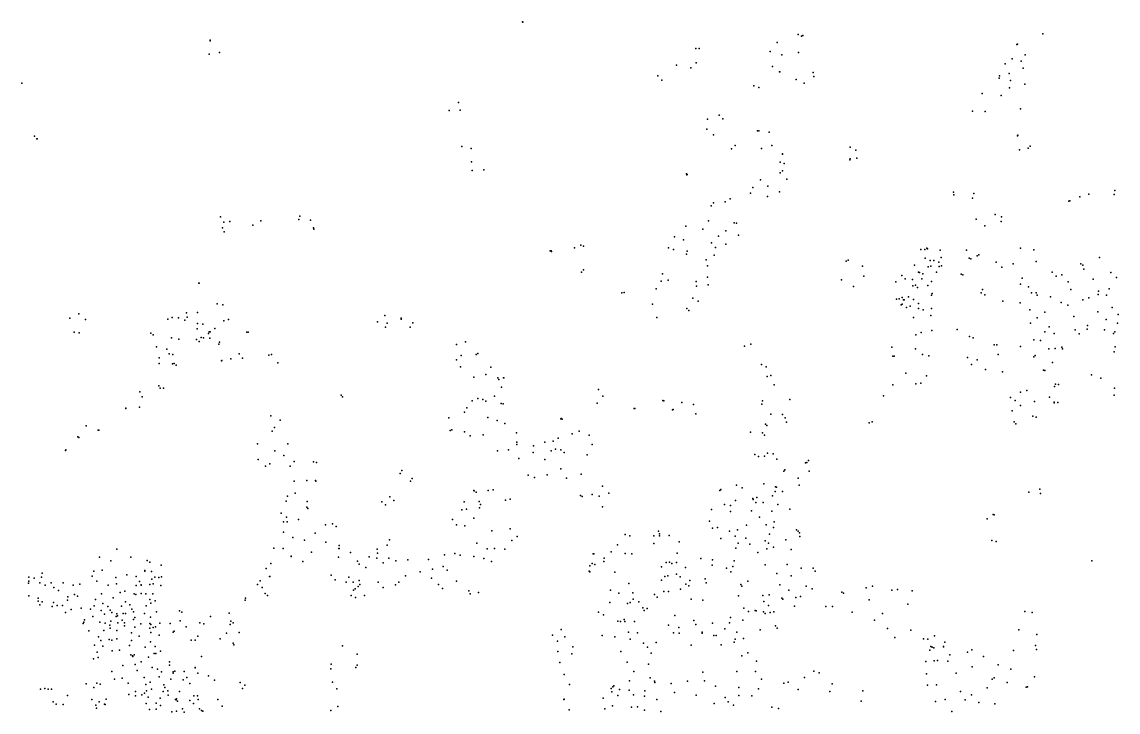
# Model space of a CAD drawing. Header units: millimetres. Extents: x -60275265 to 22802890, y -38578442 to 24337084.
# Drawn here: x -18720378 to -13548378, y -16790304 to -13531304 of the extents above; entities that cross this region are included whole.
import ezdxf

# ---------------------------------------------------------------- set-up
doc = ezdxf.new("R2010")
doc.units = ezdxf.units.MM
doc.header["$MEASUREMENT"] = 0
doc.layers.add('particles', color=7, linetype='Continuous', true_color=0x000000)

msp = doc.modelspace()

# ---------------------------------------------------------------- linework, layer by layer
at = {"layer": 'particles', "color": 93, "true_color": 0x67d435}
for p in [(-16358378, -13531304), (-16356378, -13532304), (-15058378, -13590304), (-15041378, -13598304), (-15035378, -13595304), (-13903378, -13587304), (-17832378, -13617304), (-17832378, -13620304), (-15156378, -13629304), (-14026378, -13637304), (-14022378, -13636304), (-17836378, -13684304), (-17788378, -13675304), (-17788378, -13675304), (-15540378, -13657304), (-15524378, -13657304), (-15190378, -13671304), (-15135378, -13687304), (-15056378, -13676304), (-13987378, -13687304), (-15631378, -13736304), (-15564378, -13748304), (-15538378, -13724304), (-15179378, -13742304), (-14081378, -13729304), (-14047378, -13706304), (-14005378, -13717304), (-13996378, -13750304), (-15719378, -13785304), (-15719378, -13786304), (-15700378, -13806304), (-15145378, -13767304), (-15144378, -13767304), (-15067378, -13803304), (-14987378, -13770304), (-14984378, -13789304), (-14109378, -13797304), (-14107378, -13786304), (-14062378, -13774304), (-14056378, -13808304), (-18720378, -13821304), (-15266378, -13833304), (-15243378, -13841304), (-15029378, -13820304), (-14061378, -13843304), (-13988378, -13825304), (-16660378, -13912304), (-14190378, -13869304), (-14100378, -13879304), (-16704378, -13950304), (-16652378, -13948304), (-14235378, -13953304), (-14175378, -13954304), (-14009378, -13942304), (-15485378, -13991304), (-15430378, -13971304), (-15413378, -13988304), (-15489378, -14037304), (-15457378, -14065304), (-15250378, -14045304), (-15243378, -14045304), (-15194378, -14051304), (-14021378, -14066304), (-18661378, -14071304), (-18649378, -14083304), (-18648378, -14083304), (-15355378, -14114304), (-15181378, -14115304), (-14022378, -14069304), (-13963378, -14117304), (-16645378, -14120304), (-16645378, -14120304), (-16600378, -14129304), (-15372378, -14130304), (-15231378, -14128304), (-15132378, -14156304), (-15131378, -14154304), (-14812378, -14122304), (-14785378, -14137304), (-14013378, -14135304), (-13973378, -14127304), (-16599378, -14192304), (-15142378, -14193304), (-15124378, -14199304), (-14813378, -14182304), (-14812378, -14178304), (-14780378, -14174304), (-16595378, -14233304), (-16541378, -14229304), (-15585378, -14248304), (-15582378, -14253304), (-15581378, -14251304), (-15143378, -14243304), (-15132378, -14235304), (-15111378, -14274304), (-15271378, -14313304), (-15235378, -14276304), (-15201378, -14306304), (-15378378, -14367304), (-15283378, -14339304), (-15202378, -14355304), (-15145378, -14333304), (-14325378, -14335304), (-14323378, -14347304), (-14235378, -14364304), (-14229378, -14342304), (-13780378, -14377304), (-13776378, -14376304), (-13729378, -14357304), (-13686378, -14345304), (-13566378, -14346304), (-13564378, -14327304), (-15468378, -14399304), (-15457378, -14386304), (-15402378, -14380304), (-17783378, -14451304), (-17767378, -14476304), (-17739378, -14474304), (-17593378, -14471304), (-17414378, -14464304), (-17408378, -14449304), (-17359378, -14467304), (-15481378, -14470304), (-15360378, -14480304), (-14217378, -14462304), (-14128378, -14440304), (-14099378, -14473304), (-14098378, -14452304), (-17773378, -14504304), (-17766378, -14523304), (-17630378, -14490304), (-17345378, -14504304), (-17342378, -14510304), (-15587378, -14495304), (-15507378, -14509304), (-15399378, -14517304), (-15348378, -14482304), (-14177378, -14494304), (-15641378, -14546304), (-15598378, -14560304), (-15466378, -14574304), (-15433378, -14542304), (-15399378, -14581304), (-15339378, -14538304), (-16228378, -14612304), (-16223378, -14612304), (-16221378, -14615304), (-16112378, -14598304), (-16083378, -14585304), (-16071378, -14590304), (-15669378, -14598304), (-15645378, -14606304), (-15585378, -14627304), (-15581378, -14614304), (-15453378, -14633304), (-15448378, -14597304), (-14479378, -14606304), (-14459378, -14606304), (-14451378, -14600304), (-14447378, -14603304), (-14387378, -14609304), (-14263378, -14609304), (-14213378, -14635304), (-14205378, -14631304), (-14008378, -14600304), (-13946378, -14607304), (-15491378, -14654304), (-15485378, -14683304), (-14831378, -14661304), (-14821378, -14656304), (-14754378, -14684304), (-14508378, -14680304), (-14458378, -14646304), (-14444378, -14688304), (-14435378, -14657304), (-14432378, -14684304), (-14417378, -14658304), (-14393378, -14665304), (-14392378, -14686304), (-14383378, -14644304), (-14381378, -14683304), (-14250378, -14646304), (-14242378, -14650304), (-14123378, -14666304), (-14043378, -14674304), (-13934378, -14663304), (-13723378, -14674304), (-13715378, -14679304), (-13635378, -14643304), (-16079378, -14713304), (-16070378, -14701304), (-15698378, -14721304), (-15486378, -14737304), (-14747378, -14731304), (-14569378, -14728304), (-14490378, -14713304), (-14485378, -14714304), (-14469378, -14721304), (-14405378, -14713304), (-14288378, -14722304), (-14280378, -14725304), (-14097378, -14689304), (-13859378, -14712304), (-13840378, -14731304), (-13814378, -14725304), (-13709378, -14698304), (-13582378, -14714304), (-13555378, -14738304), (-17885378, -14764304), (-17883378, -14764304), (-15727378, -14791304), (-15704378, -14755304), (-15671378, -14751304), (-15538378, -14756304), (-15537378, -14779304), (-15482378, -14773304), (-14853378, -14749304), (-14797378, -14781304), (-14597378, -14759304), (-14553378, -14744304), (-14518378, -14748304), (-14517378, -14778304), (-14504378, -14774304), (-14494378, -14785304), (-14474378, -14744304), (-14445378, -14775304), (-14429378, -14757304), (-14009378, -14770304), (-14000378, -14741304), (-13971378, -14782304), (-13783378, -14759304), (-13666378, -14745304), (-15889378, -14811304), (-15879378, -14808304), (-15555378, -14835304), (-14594378, -14840304), (-14581378, -14839304), (-14566378, -14833304), (-14560378, -14843304), (-14537378, -14829304), (-14513378, -14842304), (-14428378, -14821304), (-14425378, -14813304), (-14194378, -14810304), (-14188378, -14794304), (-14177378, -14819304), (-13956378, -14811304), (-13935378, -14811304), (-13929378, -14822304), (-13867378, -14829304), (-13771378, -14794304), (-13686378, -14834304), (-13642378, -14818304), (-13640378, -14803304), (-13603378, -14822304), (-13590378, -14792304), (-17799378, -14862304), (-17772378, -14867304), (-15745378, -14864304), (-15583378, -14884304), (-15574378, -14893304), (-15530378, -14849304), (-14572378, -14867304), (-14567378, -14864304), (-14557378, -14844304), (-14547378, -14879304), (-14529378, -14873304), (-14490378, -14860304), (-14490378, -14885304), (-14467378, -14890304), (-14428378, -14885304), (-14091378, -14849304), (-14010378, -14858304), (-13964378, -14890304), (-13816378, -14856304), (-13785378, -14868304), (-13714378, -14844304), (-13576378, -14880304), (-18494378, -14930304), (-18452378, -14910304), (-18420378, -14936304), (-18032378, -14935304), (-18011378, -14926304), (-17981378, -14929304), (-17952378, -14940304), (-17943378, -14905304), (-17940378, -14925304), (-17892378, -14903304), (-17768378, -14943304), (-17746378, -14936304), (-17007378, -14918304), (-16931378, -14930304), (-16930378, -14935304), (-15725378, -14927304), (-14513378, -14926304), (-14431378, -14917304), (-13930378, -14928304), (-13894378, -14902304), (-13756378, -14922304), (-13643378, -14900304), (-13604378, -14936304), (-13548378, -14912304), (-18473378, -14996304), (-17893378, -14980304), (-17892378, -14955304), (-17866378, -14958304), (-17836378, -14994304), (-17832378, -14995304), (-17810378, -14979304), (-17659378, -14996304), (-17652378, -14996304), (-17042378, -14947304), (-17005378, -14973304), (-16997378, -14953304), (-16888378, -14972304), (-16876378, -14952304), (-14477378, -14998304), (-14427378, -14988304), (-14308378, -14983304), (-13961378, -14954304), (-13894378, -14994304), (-13873378, -14971304), (-13750378, -14985304), (-13694378, -14982304), (-13692378, -14964304), (-13612378, -14985304), (-13564378, -14995304), (-13551378, -14953304), (-18450378, -14999304), (-18112378, -15001304), (-18100378, -15008304), (-18015378, -15023304), (-17979378, -15029304), (-17896378, -15031304), (-17883378, -15040304), (-17875378, -15021304), (-17863378, -15022304), (-17840378, -15003304), (-17834378, -15024304), (-17787378, -15043304), (-16627378, -15041304), (-14503378, -15008304), (-14249378, -15016304), (-14232378, -15023304), (-13946378, -15032304), (-13914378, -15036304), (-13849378, -15003304), (-13731378, -15004304), (-13569378, -15002304), (-18085378, -15066304), (-18036378, -15076304), (-18025378, -15098304), (-18008378, -15101304), (-17791378, -15053304), (-17695378, -15098304), (-16670378, -15054304), (-16577378, -15101304), (-16569378, -15096304), (-15311378, -15062304), (-15310378, -15062304), (-15280378, -15053304), (-14615378, -15067304), (-14504378, -15074304), (-14471378, -15101304), (-14133378, -15056304), (-14120378, -15056304), (-14113378, -15101304), (-14008378, -15064304), (-13875378, -15074304), (-13845378, -15073304), (-13814378, -15067304), (-13811378, -15074304), (-13567378, -15089304), (-13561378, -15066304), (-18073378, -15117304), (-18072378, -15144304), (-18010378, -15146304), (-18001378, -15144304), (-17993378, -15152304), (-17779378, -15131304), (-17777378, -15130304), (-17734378, -15122304), (-17680378, -15119304), (-17555378, -15104304), (-17542378, -15102304), (-17513378, -15141304), (-16670378, -15127304), (-16648378, -15106304), (-15231378, -15149304), (-14611378, -15109304), (-14604378, -15109304), (-14441378, -15108304), (-14258378, -15116304), (-14239378, -15148304), (-14213378, -15126304), (-13946378, -15112304), (-13939378, -15106304), (-13857378, -15139304), (-16650378, -15160304), (-16531378, -15196304), (-16507378, -15161304), (-15208378, -15160304), (-15186378, -15200304), (-14550378, -15189304), (-14452378, -15202304), (-14173378, -15172304), (-14094378, -15183304), (-13900378, -15175304), (-13893378, -15177304), (-13673378, -15197304), (-18074378, -15249304), (-16587378, -15209304), (-16474378, -15212304), (-16470378, -15220304), (-16457378, -15256304), (-16447378, -15211304), (-16446378, -15212304), (-15203378, -15206304), (-15171378, -15245304), (-14611378, -15244304), (-14503378, -15240304), (-14478378, -15237304), (-13848378, -15253304), (-13844378, -15241304), (-13829378, -15243304), (-13630378, -15213304), (-18164378, -15278304), (-18152378, -15302304), (-18067378, -15261304), (-18052378, -15261304), (-17213378, -15294304), (-17207378, -15301304), (-16491378, -15299304), (-15999378, -15266304), (-15979378, -15299304), (-14655378, -15297304), (-14056378, -15304304), (-14008378, -15280304), (-13979378, -15272304), (-13872378, -15303304), (-13566378, -15294304), (-13565378, -15260304), (-18230378, -15355304), (-18230378, -15356304), (-18165378, -15350304), (-16621378, -15354304), (-16595378, -15320304), (-16569378, -15310304), (-16546378, -15314304), (-16531378, -15322304), (-16458378, -15333304), (-16449378, -15335304), (-16006378, -15331304), (-15831378, -15357304), (-15831378, -15357304), (-15828378, -15357304), (-15696378, -15318304), (-15691378, -15321304), (-15606378, -15328304), (-15551378, -15338304), (-15229378, -15336304), (-15226378, -15320304), (-15097378, -15314304), (-14033378, -15319304), (-14009378, -15342304), (-13942378, -15324304), (-13850378, -15329304), (-13849378, -15327304), (-13832378, -15328304), (-17545378, -15391304), (-17501378, -15412304), (-16705378, -15401304), (-16632378, -15374304), (-16522378, -15399304), (-16177378, -15406304), (-16176378, -15403304), (-16171378, -15407304), (-15650378, -15363304), (-15647378, -15361304), (-15541378, -15382304), (-15186378, -15384304), (-15131378, -15385304), (-15119378, -15401304), (-14048378, -15367304), (-13950378, -15392304), (-13935378, -15397304), (-18417378, -15438304), (-18360378, -15459304), (-18357378, -15458304), (-17539378, -15463304), (-17528378, -15446304), (-16700378, -15460304), (-16692378, -15457304), (-16477378, -15413304), (-16442378, -15427304), (-15211378, -15431304), (-15206378, -15436304), (-15112378, -15421304), (-14723378, -15424304), (-14709378, -15419304), (-14039378, -15419304), (-14031378, -15429304), (-18456378, -15491304), (-18452378, -15493304), (-16632378, -15467304), (-16605378, -15485304), (-16543378, -15481304), (-16387378, -15472304), (-16213378, -15511304), (-16190378, -15497304), (-16124378, -15476304), (-16091378, -15464304), (-16044378, -15483304), (-15282378, -15468304), (-15225378, -15472304), (-15217378, -15483304), (-18514378, -15554304), (-18513378, -15552304), (-17608378, -15523304), (-17526378, -15556304), (-17465378, -15524304), (-16476378, -15556304), (-16424378, -15551304), (-16385378, -15516304), (-16385378, -15526304), (-16308378, -15564304), (-16307378, -15532304), (-16253378, -15516304), (-16223378, -15556304), (-16223378, -15556304), (-16203378, -15549304), (-16178378, -15551304), (-16162378, -15565304), (-16029378, -15527304), (-17605378, -15598304), (-17551378, -15618304), (-17484378, -15579304), (-17436378, -15606304), (-17345378, -15608304), (-17330378, -15611304), (-17330378, -15611304), (-16375378, -15592304), (-16252378, -15598304), (-16053378, -15576304), (-15262378, -15573304), (-15245378, -15583304), (-15217378, -15582304), (-15202378, -15568304), (-15176378, -15571304), (-15158378, -15596304), (-15023378, -15613304), (-15017378, -15611304), (-15009378, -15602304), (-17570378, -15629304), (-17455378, -15629304), (-16936378, -15663304), (-16927378, -15650304), (-16241378, -15669304), (-16178378, -15642304), (-16082378, -15667304), (-15125378, -15652304), (-15121378, -15646304), (-15005378, -15653304), (-17435378, -15700304), (-17375378, -15697304), (-17335378, -15697304), (-17333378, -15700304), (-16886378, -15700304), (-16878378, -15687304), (-16332378, -15672304), (-16302378, -15683304), (-16151378, -15686304), (-15349378, -15718304), (-15219378, -15712304), (-15058378, -15686304), (-15053378, -15719304), (-17467378, -15771304), (-17430378, -15756304), (-16984378, -15774304), (-16587378, -15743304), (-16586378, -15745304), (-16577378, -15752304), (-16520378, -15744304), (-16496378, -15740304), (-16084378, -15768304), (-16077378, -15772304), (-16029378, -15762304), (-16029378, -15763304), (-15996378, -15771304), (-15981378, -15723304), (-15951378, -15757304), (-15427378, -15744304), (-15423378, -15739304), (-15321378, -15731304), (-15178378, -15769304), (-15166378, -15749304), (-15164378, -15727304), (-15160378, -15728304), (-15132378, -15748304), (-13969378, -15751304), (-13917378, -15738304), (-13914378, -15758304), (-17474378, -15794304), (-17376378, -15822304), (-17374378, -15796304), (-17022378, -15797304), (-17004378, -15811304), (-16965378, -15791304), (-16634378, -15797304), (-16563378, -15796304), (-16561378, -15826304), (-16557378, -15809304), (-16438378, -15789304), (-16417378, -15785304), (-15980378, -15821304), (-15405378, -15809304), (-15376378, -15814304), (-15353378, -15791304), (-15271378, -15781304), (-15269378, -15786304), (-15257378, -15800304), (-15253378, -15776304), (-15223378, -15801304), (-15154378, -15809304), (-17497378, -15851304), (-17471378, -15870304), (-17371378, -15829304), (-16645378, -15835304), (-16622378, -15832304), (-16588378, -15874304), (-15466378, -15833304), (-15376378, -15843304), (-15278378, -15839304), (-15240378, -15869304), (-15181378, -15841304), (-15097378, -15832304), (-14166378, -15877304), (-14137378, -15857304), (-14132378, -15859304), (-17486378, -15891304), (-17468378, -15891304), (-17415378, -15881304), (-17288378, -15906304), (-17255378, -15901304), (-17237378, -15913304), (-16688378, -15880304), (-16670378, -15906304), (-16630378, -15910304), (-16417378, -15924304), (-15476378, -15889304), (-15462378, -15922304), (-15438378, -15918304), (-15302378, -15908304), (-15209378, -15905304), (-15174378, -15919304), (-15170378, -15891304), (-17486378, -15940304), (-17441378, -15965304), (-17386378, -15978304), (-17336378, -15945304), (-16986378, -15976304), (-16985378, -15976304), (-16503378, -15934304), (-16409378, -15979304), (-16384378, -15961304), (-15873378, -15951304), (-15852378, -15958304), (-15738378, -15958304), (-15717378, -15936304), (-15712378, -15957304), (-15711378, -15949304), (-15666378, -15956304), (-15423378, -15971304), (-15382378, -15936304), (-15355378, -15960304), (-15344378, -15930304), (-15305378, -15969304), (-15192378, -15950304), (-15115378, -15977304), (-15065378, -15930304), (-15057378, -15935304), (-15051378, -15944304), (-15050378, -15961304), (-14144378, -15980304), (-18272378, -16021304), (-17531378, -16016304), (-17488378, -16018304), (-17286378, -15988304), (-17224378, -16018304), (-17223378, -16004304), (-17223378, -16017304), (-17044378, -16021304), (-16997378, -16002304), (-16573378, -15992304), (-16525378, -16019304), (-16490378, -16017304), (-16442378, -16020304), (-15910378, -16000304), (-15738378, -15994304), (-15619378, -15986304), (-15351378, -16016304), (-15341378, -15993304), (-15286378, -15997304), (-15213378, -15982304), (-15205378, -16019304), (-15197378, -15993304), (-15174378, -16012304), (-15091378, -16023304), (-14123378, -15984304), (-18354378, -16059304), (-18300378, -16075304), (-18206378, -16058304), (-18129378, -16074304), (-18117378, -16082304), (-17449378, -16054304), (-17449378, -16055304), (-17395378, -16079304), (-17353378, -16035304), (-17227378, -16059304), (-17169378, -16036304), (-17136378, -16077304), (-17082378, -16057304), (-17046378, -16063304), (-17042378, -16039304), (-16989378, -16063304), (-16956378, -16076304), (-16899378, -16071304), (-16802378, -16069304), (-16726378, -16048304), (-16678378, -16041304), (-16653378, -16049304), (-16587378, -16056304), (-16540378, -16065304), (-16505378, -16079304), (-16025378, -16042304), (-16021378, -16043304), (-15974378, -16079304), (-15973378, -16063304), (-15939378, -16034304), (-15873378, -16041304), (-15842378, -16043304), (-15681378, -16083304), (-15664378, -16082304), (-15632378, -16083304), (-15628378, -16040304), (-15516378, -16065304), (-15462378, -16071304), (-15359378, -16075304), (-15247378, -16036304), (-13672378, -16076304), (-18625378, -16134304), (-18380378, -16125304), (-18342378, -16120304), (-18140378, -16121304), (-18140378, -16125304), (-18140378, -16125304), (-18109378, -16126304), (-18063378, -16097304), (-17567378, -16112304), (-17546378, -16089304), (-17128378, -16092304), (-17097378, -16108304), (-17016378, -16085304), (-16841378, -16127304), (-16782378, -16115304), (-16733378, -16103304), (-16714378, -16120304), (-16044378, -16124304), (-16041378, -16128304), (-16040378, -16100304), (-16030378, -16089304), (-16017378, -16093304), (-15923378, -16130304), (-15703378, -16104304), (-15654378, -16088304), (-15589378, -16108304), (-15463378, -16097304), (-15396378, -16110304), (-15375378, -16127304), (-15365378, -16102304), (-15213378, -16094304), (-15158378, -16135304), (-15110378, -16093304), (-15044378, -16110304), (-14986378, -16110304), (-14977378, -16124304), (-18689378, -16181304), (-18688378, -16153304), (-18688378, -16172304), (-18663378, -16157304), (-18635378, -16179304), (-18628378, -16153304), (-18582378, -16180304), (-18526378, -16179304), (-18447378, -16186304), (-18388378, -16148304), (-18367378, -16172304), (-18277378, -16154304), (-18273378, -16185304), (-18225378, -16142304), (-18181378, -16150304), (-18165378, -16173304), (-18116378, -16188304), (-18107378, -16163304), (-18101378, -16185304), (-18093378, -16153304), (-18074378, -16154304), (-18061378, -16151304), (-17609378, -16187304), (-17596378, -16170304), (-17552378, -16149304), (-17551378, -16150304), (-17261378, -16144304), (-17242378, -16165304), (-17190378, -16177304), (-17178378, -16153304), (-17157378, -16176304), (-17129378, -16168304), (-17126378, -16188304), (-17039378, -16177304), (-16941378, -16176304), (-16910378, -16147304), (-16787378, -16158304), (-16755378, -16187304), (-16670378, -16171304), (-15857378, -16183304), (-15702378, -16167304), (-15687378, -16150304), (-15672378, -16147304), (-15631378, -16138304), (-15614378, -16152304), (-15587378, -16186304), (-15568378, -16168304), (-15496378, -16160304), (-15492378, -16180304), (-15328378, -16188304), (-15295378, -16172304), (-15091378, -16146304), (-18610378, -16190304), (-18569378, -16202304), (-18548378, -16216304), (-18478378, -16190304), (-18472378, -16235304), (-18344378, -16231304), (-18313378, -16191304), (-18256378, -16225304), (-18235378, -16219304), (-18190378, -16232304), (-18182378, -16235304), (-18181378, -16192304), (-18158378, -16189304), (-18158378, -16191304), (-18158378, -16230304), (-18135378, -16231304), (-18102378, -16232304), (-18064378, -16193304), (-17586378, -16201304), (-17573378, -16230304), (-17561378, -16239304), (-17166378, -16239304), (-17156378, -16215304), (-17155378, -16215304), (-17148378, -16208304), (-17133378, -16197304), (-17015378, -16201304), (-16957378, -16189304), (-16736378, -16207304), (-16612378, -16218304), (-16605378, -16231304), (-16565378, -16226304), (-15943378, -16215304), (-15903378, -16228304), (-15837378, -16227304), (-15736378, -16235304), (-15691378, -16220304), (-15669378, -16220304), (-15612378, -16210304), (-15573378, -16194304), (-15323378, -16196304), (-15194378, -16237304), (-15144378, -16189304), (-15102378, -16214304), (-15019378, -16195304), (-14991378, -16208304), (-14852378, -16224304), (-14843378, -16228304), (-14737378, -16204304), (-14707378, -16196304), (-14616378, -16215304), (-14588378, -16211304), (-14520378, -16217304), (-18687378, -16241304), (-18643378, -16252304), (-18643378, -16266304), (-18635378, -16283304), (-18625378, -16270304), (-18571378, -16272304), (-18554378, -16287304), (-18528378, -16286304), (-18505378, -16261304), (-18503378, -16245304), (-18458378, -16242304), (-18379378, -16289304), (-18373378, -16258304), (-18338378, -16277304), (-18314378, -16291304), (-18290378, -16251304), (-18250378, -16290304), (-18231378, -16269304), (-18211378, -16284304), (-18134378, -16288304), (-18117378, -16258304), (-18111378, -16276304), (-18091378, -16265304), (-17666378, -16262304), (-17665378, -16252304), (-17146378, -16249304), (-17104378, -16240304), (-15946378, -16272304), (-15862378, -16278304), (-15850378, -16272304), (-15836378, -16257304), (-15809378, -16269304), (-15722378, -16248304), (-15563378, -16257304), (-15508378, -16261304), (-15339378, -16241304), (-15224378, -16240304), (-15220378, -16268304), (-15197378, -16286304), (-15134378, -16252304), (-15130378, -16257304), (-15075378, -16290304), (-15068378, -16249304), (-15046378, -16244304), (-14927378, -16291304), (-14895378, -16291304), (-14722378, -16260304), (-14540378, -16280304), (-18577378, -16292304), (-18515378, -16320304), (-18487378, -16305304), (-18440378, -16300304), (-18396378, -16304304), (-18386378, -16339304), (-18346378, -16310304), (-18331378, -16327304), (-18304378, -16308304), (-18295378, -16320304), (-18275378, -16339304), (-18272378, -16326304), (-18269378, -16335304), (-18242378, -16324304), (-18231378, -16324304), (-18202378, -16304304), (-18193378, -16316304), (-18187378, -16343304), (-18142378, -16325304), (-18113378, -16342304), (-18085378, -16316304), (-17977378, -16312304), (-17966378, -16318304), (-17830378, -16338304), (-17742378, -16323304), (-15999378, -16318304), (-15976378, -16331304), (-15791378, -16297304), (-15784378, -16311304), (-15770378, -16301304), (-15640378, -16334304), (-15377378, -16343304), (-15314378, -16299304), (-15292378, -16315304), (-15261378, -16311304), (-15255378, -16312304), (-15221378, -16317304), (-15213378, -16325304), (-15189378, -16320304), (-15172378, -16316304), (-14802378, -16318304), (-14659378, -16325304), (-13988378, -16315304), (-13953378, -16319304), (-18431378, -16372304), (-18428378, -16365304), (-18425378, -16355304), (-18353378, -16366304), (-18327378, -16370304), (-18305378, -16379304), (-18303378, -16394304), (-18301378, -16361304), (-18268378, -16368304), (-18247378, -16356304), (-18236378, -16369304), (-18236378, -16382304), (-18194378, -16353304), (-18187378, -16389304), (-18159378, -16374304), (-18117378, -16393304), (-18116378, -16372304), (-18112378, -16377304), (-18101378, -16391304), (-18089378, -16388304), (-18070378, -16370304), (-18021378, -16371304), (-17973378, -16359304), (-17945378, -16387304), (-17880378, -16369304), (-17861378, -16374304), (-17737378, -16377304), (-17735378, -16360304), (-17723378, -16368304), (-15908378, -16361304), (-15895378, -16363304), (-15879378, -16352304), (-15875378, -16362304), (-15829378, -16362304), (-15669378, -16380304), (-15621378, -16390304), (-15550378, -16357304), (-15541378, -16376304), (-15461378, -16370304), (-15381378, -16369304), (-15319378, -16356304), (-15165378, -16383304), (-15157378, -16394304), (-14697378, -16356304), (-18405378, -16407304), (-18358378, -16434304), (-18333378, -16404304), (-18272378, -16404304), (-18272378, -16444304), (-18203378, -16415304), (-18167378, -16432304), (-18111378, -16414304), (-18072378, -16426304), (-18007378, -16413304), (-18002378, -16408304), (-17890378, -16431304), (-17785378, -16444304), (-17755378, -16417304), (-17695378, -16414304), (-16217378, -16426304), (-16175378, -16400304), (-16159378, -16434304), (-15983378, -16429304), (-15923378, -16435304), (-15858378, -16413304), (-15850378, -16446304), (-15816378, -16415304), (-15646378, -16416304), (-15619378, -16417304), (-15511378, -16417304), (-15510378, -16412304), (-15455378, -16429304), (-15445378, -16429304), (-15404378, -16397304), (-15354378, -16446304), (-15347378, -16413304), (-15316378, -16443304), (-15237378, -16401304), (-14636378, -16395304), (-14601378, -16437304), (-14526378, -16403304), (-14466378, -16444304), (-14445378, -16445304), (-14414378, -16430304), (-14016378, -16401304), (-13932378, -16424304), (-18378378, -16474304), (-18347378, -16452304), (-18338378, -16479304), (-18308378, -16447304), (-18295378, -16450304), (-18260378, -16498304), (-18212378, -16476304), (-18203378, -16452304), (-18139378, -16483304), (-18113378, -16458304), (-18092378, -16480304), (-17922378, -16450304), (-17903378, -16450304), (-17724378, -16465304), (-17720378, -16472304), (-17208378, -16477304), (-17207378, -16477304), (-16193378, -16455304), (-16121378, -16482304), (-15787378, -16465304), (-15768378, -16484304), (-15728378, -16461304), (-15563378, -16474304), (-15420378, -16472304), (-15359378, -16460304), (-14436378, -16497304), (-14431378, -16480304), (-14425378, -16484304), (-14417378, -16487304), (-14371378, -16481304), (-14371378, -16482304), (-14365378, -16460304), (-14238378, -16496304), (-13938378, -16475304), (-13933378, -16495304), (-18382378, -16539304), (-18365378, -16507304), (-18360378, -16532304), (-18294378, -16500304), (-18206378, -16519304), (-18199378, -16525304), (-18196378, -16527304), (-18190378, -16519304), (-18122378, -16530304), (-18096378, -16513304), (-18088378, -16514304), (-18066378, -16503304), (-17872378, -16528304), (-17872378, -16528304), (-17139378, -16516304), (-16191378, -16504304), (-16125378, -16515304), (-15894378, -16504304), (-15751378, -16511304), (-15324378, -16525304), (-15295378, -16510304), (-15254378, -16549304), (-14416378, -16548304), (-14400378, -16546304), (-14352378, -16549304), (-14342378, -16519304), (-14259378, -16507304), (-14183378, -16528304), (-14042378, -16499304), (-18295378, -16599304), (-18244378, -16570304), (-18186378, -16565304), (-18177378, -16593304), (-18158378, -16553304), (-18105378, -16580304), (-18081378, -16588304), (-18062378, -16600304), (-18024378, -16568304), (-18023378, -16552304), (-18006378, -16600304), (-17998378, -16596304), (-17954378, -16599304), (-17903378, -16580304), (-17902378, -16581304), (-17263378, -16585304), (-17261378, -16563304), (-17144378, -16580304), (-17138378, -16569304), (-16182378, -16556304), (-15865378, -16554304), (-15833378, -16599304), (-15763378, -16563304), (-15507378, -16601304), (-15347378, -16599304), (-15258378, -16598304), (-14984378, -16597304), (-14455378, -16551304), (-14236378, -16577304), (-14114378, -16567304), (-14054378, -16588304), (-18283378, -16634304), (-18247378, -16630304), (-18144378, -16626304), (-18115378, -16649304), (-18073378, -16624304), (-18017378, -16635304), (-18007378, -16606304), (-17959378, -16637304), (-17942378, -16627304), (-17890378, -16606304), (-17839378, -16619304), (-17811378, -16639304), (-17690378, -16651304), (-17255378, -16648304), (-16162378, -16613304), (-15853378, -16643304), (-15756378, -16629304), (-15736378, -16644304), (-15734378, -16650304), (-15579378, -16644304), (-15499378, -16642304), (-15231378, -16634304), (-15105378, -16649304), (-15027378, -16626304), (-14959378, -16604304), (-14452378, -16609304), (-14312378, -16606304), (-14142378, -16634304), (-14133378, -16628304), (-14072378, -16651304), (-13942378, -16624304), (-18632378, -16681304), (-18612378, -16679304), (-18596378, -16682304), (-18581378, -16681304), (-18417378, -16657304), (-18380378, -16674304), (-18366378, -16654304), (-18351378, -16658304), (-18218378, -16654304), (-18184378, -16693304), (-18142378, -16701304), (-18136378, -16660304), (-18132378, -16690304), (-18109378, -16681304), (-18053378, -16693304), (-18051378, -16661304), (-18045378, -16674304), (-18032378, -16690304), (-17976378, -16692304), (-17927378, -16655304), (-17679378, -16679304), (-17669378, -16663304), (-17234378, -16680304), (-16137378, -16660304), (-15939378, -16679304), (-15937378, -16694304), (-15932378, -16671304), (-15927378, -16666304), (-15900378, -16683304), (-15855378, -16687304), (-15781378, -16689304), (-15657378, -16655304), (-15641378, -16697304), (-15448378, -16667304), (-15338378, -16674304), (-15244378, -16680304), (-15125378, -16654304), (-15058378, -16683304), (-14908378, -16692304), (-14897378, -16656304), (-14753378, -16690304), (-14752378, -16690304), (-14447378, -16663304), (-14404378, -16661304), (-14292378, -16692304), (-14165378, -16676304), (-13982378, -16673304), (-13975378, -16671304), (-18572378, -16742304), (-18558378, -16753304), (-18526378, -16754304), (-18505378, -16711304), (-18390378, -16730304), (-18355378, -16742304), (-18330378, -16752304), (-18327378, -16754304), (-18323378, -16729304), (-18216378, -16707304), (-18184378, -16714304), (-18154378, -16708304), (-18133378, -16749304), (-18125378, -16719304), (-18087378, -16748304), (-18067378, -16725304), (-18030378, -16710304), (-17995378, -16730304), (-17992378, -16732304), (-17990378, -16727304), (-17986378, -16739304), (-17927378, -16736304), (-17910378, -16749304), (-17909378, -16714304), (-17892378, -16713304), (-17889378, -16731304), (-17795378, -16730304), (-16163378, -16730304), (-16161378, -16729304), (-15978378, -16725304), (-15909378, -16711304), (-15835378, -16708304), (-15783378, -16715304), (-15724378, -16730304), (-15538378, -16710304), (-15453378, -16749304), (-15402378, -16721304), (-15388378, -16741304), (-15337378, -16711304), (-15276378, -16713304), (-14760378, -16739304), (-14409378, -16740304), (-14364378, -16730304), (-14269378, -16732304), (-14240378, -16709304), (-14205378, -16744304), (-14130378, -16751304), (-18372378, -16758304), (-18368378, -16771304), (-18118378, -16778304), (-18086378, -16776304), (-18066378, -16759304), (-18013378, -16788304), (-17991378, -16786304), (-17963378, -16775304), (-17954378, -16790304), (-17882378, -16775304), (-17872378, -16782304), (-17867378, -16786304), (-17775378, -16762304), (-17263378, -16783304), (-17230378, -16763304), (-16138378, -16780304), (-15970378, -16774304), (-15934378, -16760304), (-15844378, -16766304), (-15815378, -16765304), (-15783378, -16781304), (-15705378, -16787304), (-15363378, -16758304), (-15181378, -16767304), (-15150378, -16773304), (-14332378, -16787304)]:
    msp.add_point(p, dxfattribs=at)

doc.saveas('drawing.dxf')
